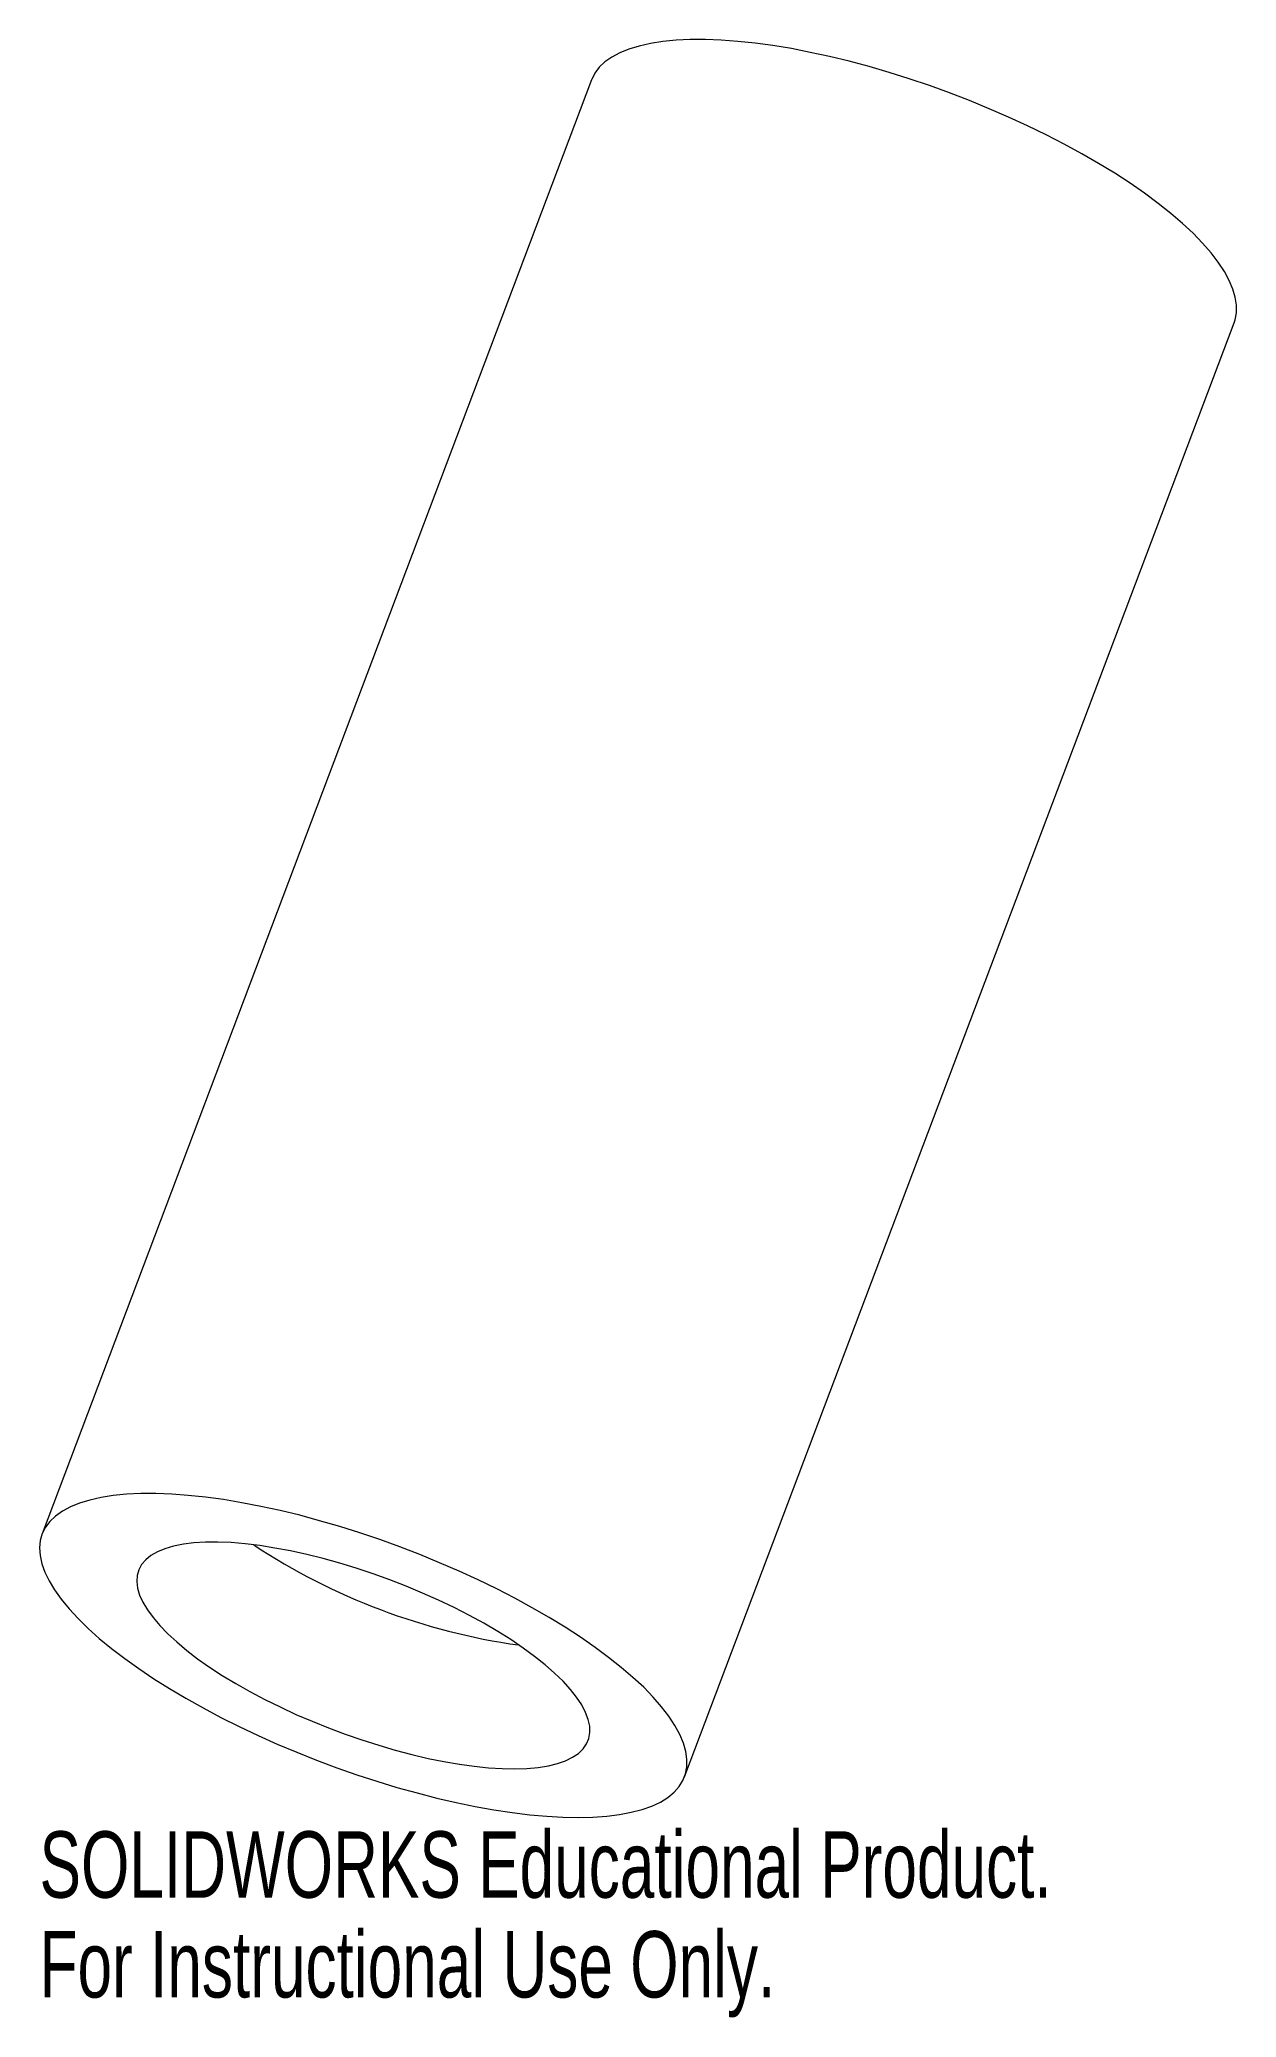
# Paper-space layout '_Dimetric' of a CAD drawing. Header units: millimetres. Extents: x -64 to 24, y -132 to 12.
import ezdxf

# ---------------------------------------------------------------- set-up
doc = ezdxf.new("R2010")
doc.units = ezdxf.units.MM
doc.styles.add('SLDTEXTSTYLE0', font='TXT', dxfattribs={"width": 0.7})

psp = doc.layouts.new('_Dimetric')

# ---------------------------------------------------------------- linework, layer by layer
at = {"color": 7, "linetype": 'Continuous', "lineweight": 15}
for p, q in [((-23.39, 8.84), (-63.39, -96.99)), ((-16.61, -114.67), (23.39, -8.84))]:
    psp.add_line(p, q, dxfattribs=at)
at = {"color": 7, "linetype": 'Continuous', "lineweight": 15, "flags": 128}
for points in [[(11.02, 4.17), (9.71, 4.84), (8.35, 5.5), (6.97, 6.14), (5.55, 6.75), (4.12, 7.34), (2.67, 7.9), (1.21, 8.43), (-0.26, 8.92), (-1.72, 9.39), (-3.18, 9.81), (-4.63, 10.2), (-6.06, 10.54), (-7.46, 10.85), (-8.84, 11.12), (-10.18, 11.34), (-11.48, 11.52), (-12.74, 11.65), (-13.94, 11.74), (-15.1, 11.78), (-16.2, 11.78), (-17.23, 11.73), (-18.2, 11.64), (-19.09, 11.5), (-19.91, 11.31), (-20.66, 11.09), (-21.32, 10.82), (-21.91, 10.51), (-22.41, 10.15), (-22.82, 9.76), (-23.14, 9.33), (-23.37, 8.87), (-23.39, 8.84)], [(23.39, -8.84), (23.46, -8.62), (23.56, -8.11), (23.56, -7.56), (23.48, -6.98), (23.3, -6.38), (23.04, -5.75), (22.68, -5.1), (22.24, -4.43), (21.71, -3.74), (21.1, -3.04), (20.41, -2.32), (19.63, -1.6), (18.78, -0.87), (17.86, -0.14), (16.87, 0.59), (15.82, 1.32), (14.7, 2.05), (13.52, 2.77), (12.3, 3.47), (11.02, 4.17)], [(-28.98, -101.66), (-30.29, -100.99), (-31.65, -100.33), (-33.03, -99.69), (-34.45, -99.08), (-35.88, -98.49), (-37.33, -97.93), (-38.79, -97.4), (-40.26, -96.91), (-41.72, -96.44), (-43.18, -96.02), (-44.63, -95.63), (-46.06, -95.29), (-47.46, -94.98), (-48.84, -94.71), (-50.18, -94.49), (-51.48, -94.31), (-52.74, -94.18), (-53.94, -94.09), (-55.1, -94.05), (-56.2, -94.05), (-57.23, -94.1), (-58.2, -94.19), (-59.09, -94.33), (-59.91, -94.52), (-60.66, -94.74), (-61.32, -95.01), (-61.91, -95.32), (-62.41, -95.68), (-62.82, -96.07), (-63.14, -96.5), (-63.37, -96.96), (-63.52, -97.46), (-63.57, -97.99), (-63.53, -98.56), (-63.4, -99.15), (-63.18, -99.76), (-62.87, -100.4), (-62.47, -101.06), (-61.99, -101.74), (-61.42, -102.44), (-60.76, -103.15), (-60.03, -103.87), (-59.22, -104.59), (-58.33, -105.32), (-57.37, -106.06), (-56.35, -106.79), (-55.26, -107.52), (-54.12, -108.24), (-52.92, -108.95), (-51.67, -109.65), (-50.37, -110.34), (-49.03, -111.01), (-47.66, -111.65), (-46.26, -112.28), (-44.84, -112.88), (-43.4, -113.45), (-41.94, -114), (-40.47, -114.51), (-39.01, -114.99), (-37.55, -115.43), (-36.09, -115.84), (-34.66, -116.21), (-33.24, -116.53), (-31.85, -116.82), (-30.49, -117.06), (-29.17, -117.26), (-27.89, -117.42), (-26.65, -117.53), (-25.47, -117.59), (-24.35, -117.62), (-23.28, -117.59), (-22.28, -117.52), (-21.35, -117.4), (-20.49, -117.24), (-19.7, -117.04), (-19, -116.79), (-18.37, -116.5), (-17.83, -116.16), (-17.38, -115.79), (-17.01, -115.38), (-16.73, -114.93), (-16.54, -114.45), (-16.44, -113.94), (-16.44, -113.39), (-16.52, -112.81), (-16.7, -112.21), (-16.96, -111.58), (-17.32, -110.93), (-17.76, -110.26), (-18.29, -109.57), (-18.9, -108.87), (-19.59, -108.15), (-20.37, -107.43), (-21.22, -106.7), (-22.14, -105.97), (-23.13, -105.24), (-24.18, -104.51), (-25.3, -103.78), (-26.48, -103.06), (-27.7, -102.36), (-28.98, -101.66)], [(-32.28, -102.91), (-33.38, -102.35), (-34.52, -101.81), (-35.68, -101.29), (-36.87, -100.79), (-38.07, -100.32), (-39.29, -99.88), (-40.51, -99.48), (-41.72, -99.11), (-42.93, -98.77), (-44.12, -98.48), (-45.29, -98.22), (-46.43, -98.01), (-47.53, -97.83), (-48.6, -97.71), (-49.61, -97.62), (-50.58, -97.58), (-51.48, -97.59), (-52.33, -97.64), (-53.1, -97.74), (-53.81, -97.88), (-54.44, -98.06), (-54.99, -98.29), (-55.46, -98.55), (-55.84, -98.86), (-56.14, -99.21), (-56.35, -99.59), (-56.47, -100), (-56.5, -100.45), (-56.44, -100.93), (-56.29, -101.43), (-56.05, -101.96), (-55.72, -102.51), (-55.31, -103.07), (-54.81, -103.65), (-54.24, -104.25), (-53.58, -104.85), (-52.85, -105.46), (-52.06, -106.07), (-51.19, -106.68), (-50.27, -107.28), (-49.28, -107.87), (-48.25, -108.46), (-47.17, -109.03), (-46.06, -109.58), (-44.91, -110.12), (-43.73, -110.62), (-42.53, -111.11), (-41.32, -111.56), (-40.1, -111.98), (-38.88, -112.37), (-37.67, -112.73), (-36.47, -113.04), (-35.29, -113.32), (-34.14, -113.55), (-33.01, -113.75), (-31.93, -113.9), (-30.89, -114), (-29.9, -114.06), (-28.96, -114.08), (-28.09, -114.05), (-27.27, -113.98), (-26.53, -113.86), (-25.87, -113.7), (-25.28, -113.49), (-24.77, -113.24), (-24.34, -112.96), (-24, -112.63), (-23.75, -112.27), (-23.58, -111.87), (-23.51, -111.44), (-23.52, -110.98), (-23.63, -110.49), (-23.82, -109.97), (-24.1, -109.43), (-24.47, -108.87), (-24.93, -108.3), (-25.46, -107.71), (-26.08, -107.11), (-26.77, -106.51), (-27.54, -105.9), (-28.37, -105.29), (-29.26, -104.68), (-30.22, -104.08), (-31.23, -103.49), (-32.28, -102.91)]]:
    psp.add_lwpolyline(points, dxfattribs=at)
at = {"color": 7, "linetype": 'Continuous', "lineweight": 15}
psp.add_arc((-22.13, -58.54), 46.99, 236.6233, 261.9671, dxfattribs=at)

# ---------------------------------------------------------------- texts
at = {"color": 7, "linetype": 'Continuous', "char_height": 4.8336, "attachment_point": 1, "style": 'SLDTEXTSTYLE0'}
for s, insert in [('SOLIDWORKS Educational Product.', (-63.57, -118.63)), ('For Instructional Use Only.', (-63.57, -125.89))]:
    psp.add_mtext(s, dxfattribs=dict(at, insert=insert))

doc.saveas('drawing.dxf')
